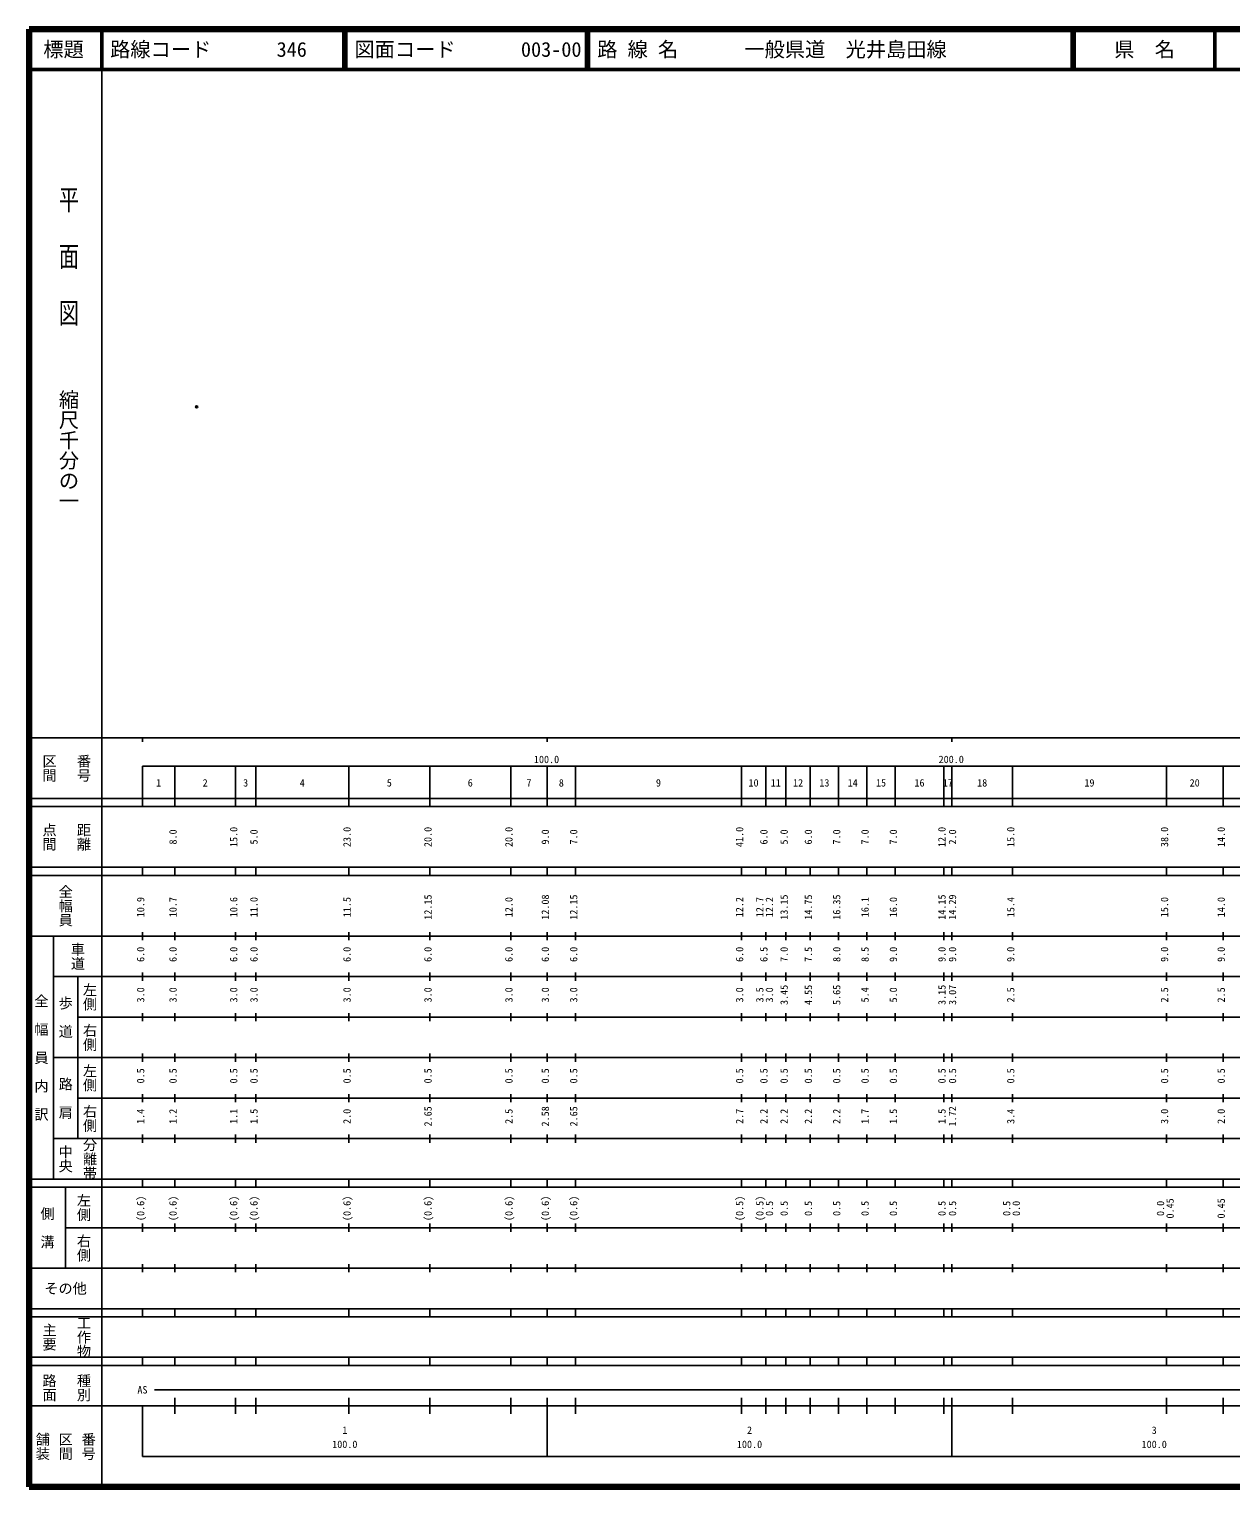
# Model space of a CAD drawing. Units: millimetres on the paper. Extents: x 40 to 680, y 20 to 380.
# Drawn here: x 40 to 336.9, y 20 to 380 of the extents above; entities that cross this region are included whole.
import ezdxf
from ezdxf.enums import TextEntityAlignment as Align

# ---------------------------------------------------------------- set-up
doc = ezdxf.new("R2010")
doc.units = ezdxf.units.MM
doc.header["$PDMODE"] = 32
doc.header["$PDSIZE"] = 0.5
doc.layers.add('M-OTRS', color=6, linetype='Continuous')
doc.layers.add('M-TTL-TXT', color=7, linetype='Continuous')
for name, color, linetype, lineweight in [('M-TTL', 2, 'Continuous', 140), ('M-TTL-BAND', 7, 'Continuous', 25), ('M-TTL-LINE', 7, 'Continuous', 50)]:
    doc.layers.add(name, color=color, linetype=linetype, lineweight=lineweight)
doc.styles.add('@ＭＳ ゴシック', font='')
doc.styles.add('ＭＳ ゴシック', font='')
doc.styles.get('@ＭＳ ゴシック').set_extended_font_data('@MS Gothic')
doc.styles.get('ＭＳ ゴシック').set_extended_font_data('MS Gothic')

msp = doc.modelspace()

# ---------------------------------------------------------------- linework, layer by layer
at = {"layer": 'M-OTRS'}
msp.add_point((81.395, 286.719), dxfattribs=at)
at = {"layer": 'M-TTL'}
for p, q in [((40, 380), (40, 20)), ((680, 380), (40, 380)), ((40, 20), (680, 20))]:
    msp.add_line(p, q, dxfattribs=at)
at = {"layer": 'M-TTL-BAND'}
for p, q in [((58, 370), (58, 20)), ((40, 205), (579, 205)), ((68, 205), (68, 204)), ((168, 205), (168, 204)), ((268, 205), (268, 204)), ((68, 198), (579, 198)), ((68, 198), (68, 188)), ((76, 188), (76, 198)), ((91, 188), (91, 198)), ((96, 188), (96, 198)), ((119, 188), (119, 198)), ((139, 188), (139, 198)), ((159, 188), (159, 198)), ((168, 188), (168, 198)), ((175, 188), (175, 198)), ((216, 188), (216, 198)), ((222, 188), (222, 198)), ((227, 188), (227, 198)), ((233, 188), (233, 198)), ((240, 188), (240, 198)), ((247, 188), (247, 198)), ((254, 188), (254, 198)), ((266, 188), (266, 198)), ((268, 188), (268, 198)), ((283, 188), (283, 198)), ((321, 188), (321, 198)), ((335, 188), (335, 198)), ((40, 190), (579, 190)), ((40, 188), (579, 188)), ((40, 173), (579, 173)), ((68, 171), (68, 173)), ((76, 171), (76, 173)), ((91, 171), (91, 173)), ((96, 171), (96, 173)), ((119, 171), (119, 173)), ((139, 171), (139, 173)), ((159, 171), (159, 173)), ((168, 171), (168, 173)), ((175, 171), (175, 173)), ((216, 171), (216, 173)), ((222, 171), (222, 173)), ((227, 171), (227, 173)), ((233, 171), (233, 173)), ((240, 171), (240, 173)), ((247, 171), (247, 173)), ((254, 171), (254, 173)), ((266, 171), (266, 173)), ((268, 171), (268, 173)), ((283, 171), (283, 173)), ((321, 171), (321, 173)), ((335, 171), (335, 173)), ((40, 171), (579, 171)), ((40, 156), (579, 156)), ((46, 96), (46, 156)), ((68, 155), (68, 157)), ((76, 155), (76, 157)), ((91, 155), (91, 157)), ((96, 155), (96, 157)), ((119, 155), (119, 157)), ((139, 155), (139, 157)), ((159, 155), (159, 157)), ((168, 155), (168, 157)), ((175, 155), (175, 157)), ((216, 155), (216, 157)), ((222, 155), (222, 157)), ((227, 155), (227, 157)), ((233, 155), (233, 157)), ((240, 155), (240, 157)), ((247, 155), (247, 157)), ((254, 155), (254, 157)), ((266, 155), (266, 157)), ((268, 155), (268, 157)), ((283, 155), (283, 157)), ((321, 155), (321, 157)), ((335, 155), (335, 157)), ((46, 146), (579, 146)), ((52, 146), (52, 106)), ((68, 145), (68, 147)), ((76, 145), (76, 147)), ((91, 145), (91, 147)), ((96, 145), (96, 147)), ((119, 145), (119, 147)), ((139, 145), (139, 147)), ((159, 145), (159, 147)), ((168, 145), (168, 147)), ((175, 145), (175, 147)), ((216, 145), (216, 147)), ((222, 145), (222, 147)), ((227, 145), (227, 147)), ((233, 145), (233, 147)), ((240, 145), (240, 147)), ((247, 145), (247, 147)), ((254, 145), (254, 147)), ((266, 145), (266, 147)), ((268, 145), (268, 147)), ((283, 145), (283, 147)), ((321, 145), (321, 147)), ((335, 145), (335, 147)), ((68, 135), (68, 137)), ((76, 135), (76, 137)), ((91, 135), (91, 137)), ((96, 135), (96, 137)), ((119, 135), (119, 137)), ((139, 135), (139, 137)), ((159, 135), (159, 137)), ((168, 135), (168, 137)), ((175, 135), (175, 137)), ((216, 135), (216, 137)), ((222, 135), (222, 137)), ((227, 135), (227, 137)), ((233, 135), (233, 137)), ((240, 135), (240, 137)), ((247, 135), (247, 137)), ((254, 135), (254, 137)), ((266, 135), (266, 137)), ((268, 135), (268, 137)), ((283, 135), (283, 137)), ((321, 135), (321, 137)), ((335, 135), (335, 137)), ((52, 136), (579, 136)), ((46, 126), (579, 126)), ((68, 125), (68, 127)), ((76, 125), (76, 127)), ((91, 125), (91, 127)), ((96, 125), (96, 127)), ((119, 125), (119, 127)), ((139, 125), (139, 127)), ((159, 125), (159, 127)), ((168, 125), (168, 127)), ((175, 125), (175, 127)), ((216, 125), (216, 127)), ((222, 125), (222, 127)), ((227, 125), (227, 127)), ((233, 125), (233, 127)), ((240, 125), (240, 127)), ((247, 125), (247, 127)), ((254, 125), (254, 127)), ((266, 125), (266, 127)), ((268, 125), (268, 127)), ((283, 125), (283, 127)), ((321, 125), (321, 127)), ((335, 125), (335, 127)), ((52, 116), (579, 116)), ((68, 115), (68, 117)), ((76, 115), (76, 117)), ((91, 115), (91, 117)), ((96, 115), (96, 117)), ((119, 115), (119, 117)), ((139, 115), (139, 117)), ((159, 115), (159, 117)), ((168, 115), (168, 117)), ((175, 115), (175, 117)), ((216, 115), (216, 117)), ((222, 115), (222, 117)), ((227, 115), (227, 117)), ((233, 115), (233, 117)), ((240, 115), (240, 117)), ((247, 115), (247, 117)), ((254, 115), (254, 117)), ((266, 115), (266, 117)), ((268, 115), (268, 117)), ((283, 115), (283, 117)), ((321, 115), (321, 117)), ((335, 115), (335, 117)), ((46, 106), (579, 106)), ((68, 105), (68, 107)), ((76, 105), (76, 107)), ((91, 105), (91, 107)), ((96, 105), (96, 107)), ((119, 105), (119, 107)), ((139, 105), (139, 107)), ((159, 105), (159, 107)), ((168, 105), (168, 107)), ((175, 105), (175, 107)), ((216, 105), (216, 107)), ((222, 105), (222, 107)), ((227, 105), (227, 107)), ((233, 105), (233, 107)), ((240, 105), (240, 107)), ((247, 105), (247, 107)), ((254, 105), (254, 107)), ((266, 105), (266, 107)), ((268, 105), (268, 107)), ((283, 105), (283, 107)), ((321, 105), (321, 107)), ((335, 105), (335, 107)), ((40, 96), (579, 96)), ((40, 94), (579, 94)), ((49, 94), (49, 74)), ((68, 94), (68, 96)), ((76, 94), (76, 96)), ((91, 94), (91, 96)), ((96, 94), (96, 96)), ((119, 94), (119, 96)), ((139, 94), (139, 96)), ((159, 94), (159, 96)), ((168, 94), (168, 96)), ((175, 94), (175, 96)), ((216, 94), (216, 96)), ((222, 94), (222, 96)), ((227, 94), (227, 96)), ((233, 94), (233, 96)), ((240, 94), (240, 96)), ((247, 94), (247, 96)), ((254, 94), (254, 96)), ((266, 94), (266, 96)), ((268, 94), (268, 96)), ((283, 94), (283, 96)), ((321, 94), (321, 96)), ((335, 94), (335, 96)), ((49, 84), (579, 84)), ((68, 83), (68, 85)), ((76, 83), (76, 85)), ((91, 83), (91, 85)), ((96, 83), (96, 85)), ((119, 83), (119, 85)), ((139, 83), (139, 85)), ((159, 83), (159, 85)), ((168, 83), (168, 85)), ((175, 83), (175, 85)), ((216, 83), (216, 85)), ((222, 83), (222, 85)), ((227, 83), (227, 85)), ((233, 83), (233, 85)), ((240, 83), (240, 85)), ((247, 83), (247, 85)), ((254, 83), (254, 85)), ((266, 83), (266, 85)), ((268, 83), (268, 85)), ((283, 83), (283, 85)), ((321, 83), (321, 85)), ((335, 83), (335, 85)), ((40, 74), (579, 74)), ((68, 73), (68, 75)), ((76, 73), (76, 75)), ((91, 73), (91, 75)), ((96, 73), (96, 75)), ((119, 73), (119, 75)), ((139, 73), (139, 75)), ((159, 73), (159, 75)), ((168, 73), (168, 75)), ((175, 73), (175, 75)), ((216, 73), (216, 75)), ((222, 73), (222, 75)), ((227, 73), (227, 75)), ((233, 73), (233, 75)), ((240, 73), (240, 75)), ((247, 73), (247, 75)), ((254, 73), (254, 75)), ((266, 73), (266, 75)), ((268, 73), (268, 75)), ((283, 73), (283, 75)), ((321, 73), (321, 75)), ((335, 73), (335, 75)), ((40, 64), (579, 64)), ((40, 62), (579, 62)), ((68, 62), (68, 64)), ((76, 62), (76, 64)), ((91, 62), (91, 64)), ((96, 62), (96, 64)), ((119, 62), (119, 64)), ((139, 62), (139, 64)), ((159, 62), (159, 64)), ((168, 62), (168, 64)), ((175, 62), (175, 64)), ((216, 62), (216, 64)), ((222, 62), (222, 64)), ((227, 62), (227, 64)), ((233, 62), (233, 64)), ((240, 62), (240, 64)), ((247, 62), (247, 64)), ((254, 62), (254, 64)), ((266, 62), (266, 64)), ((268, 62), (268, 64)), ((283, 62), (283, 64)), ((321, 62), (321, 64)), ((335, 62), (335, 64)), ((40, 52), (579, 52)), ((68, 50), (68, 52)), ((76, 50), (76, 52)), ((91, 50), (91, 52)), ((96, 50), (96, 52)), ((119, 50), (119, 52)), ((139, 50), (139, 52)), ((159, 50), (159, 52)), ((168, 50), (168, 52)), ((175, 50), (175, 52)), ((216, 50), (216, 52)), ((222, 50), (222, 52)), ((227, 50), (227, 52)), ((233, 50), (233, 52)), ((240, 50), (240, 52)), ((247, 50), (247, 52)), ((254, 50), (254, 52)), ((266, 50), (266, 52)), ((268, 50), (268, 52)), ((283, 50), (283, 52)), ((321, 50), (321, 52)), ((335, 50), (335, 52)), ((40, 50), (579, 50)), ((71, 44), (565, 44)), ((40, 40), (579, 40)), ((68, 40), (68, 27.5)), ((76, 38), (76, 42)), ((91, 38), (91, 42)), ((96, 38), (96, 42)), ((119, 38), (119, 42)), ((139, 38), (139, 42)), ((159, 38), (159, 42)), ((168, 27.5), (168, 42)), ((175, 38), (175, 42)), ((216, 38), (216, 42)), ((222, 38), (222, 42)), ((227, 38), (227, 42)), ((233, 38), (233, 42)), ((240, 38), (240, 42)), ((247, 38), (247, 42)), ((254, 38), (254, 42)), ((266, 38), (266, 42)), ((268, 27.5), (268, 42)), ((283, 38), (283, 42)), ((321, 38), (321, 42)), ((335, 38), (335, 42)), ((68, 27.5), (579, 27.5))]:
    msp.add_line(p, q, dxfattribs=at)
at = {"layer": 'M-TTL-LINE'}
for p, q in [((58, 380), (58, 370)), ((117.75, 380), (117.75, 370)), ((118.25, 380), (118.25, 370)), ((177.75, 380), (177.75, 370)), ((178.25, 380), (178.25, 370)), ((297.75, 380), (297.75, 370)), ((298.25, 380), (298.25, 370)), ((333, 380), (333, 370)), ((40, 370), (680, 370))]:
    msp.add_line(p, q, dxfattribs=at)

# ---------------------------------------------------------------- texts
at = {"layer": 'M-TTL-BAND', "style": '@ＭＳ ゴシック', "width": 1.4}
msp.add_text('平  面  図', height=3.666, rotation=270, dxfattribs=at).set_placement((49.777, 306.475), align=Align.MIDDLE_RIGHT)
at = {"layer": 'M-TTL-BAND', "style": '@ＭＳ ゴシック'}
msp.add_text('縮尺千分の一', height=3.666, rotation=270, dxfattribs=at).set_placement((49.777, 261.03), align=Align.MIDDLE_RIGHT)
for s, p in [('区間', (45, 197.5)), ('番号', (53.5, 197.5)), ('点間', (45, 180.5)), ('距離', (53.5, 180.5)), ('全幅員', (49, 163.5)), ('車道', (52, 151)), ('左側', (55, 141)), ('全\u3000幅\u3000員\u3000内\u3000訳', (43, 126)), ('歩\u3000道', (49, 136)), ('右側', (55, 131)), ('左側', (55, 121)), ('路\u3000肩', (49, 116)), ('右側', (55, 111)), ('分離帯', (55, 101)), ('中央', (49, 101)), ('左側', (53.5, 89)), ('側\u3000溝', (44.5, 84)), ('右側', (53.5, 79)), ('工作物', (53.5, 57)), ('主要', (45, 57)), ('路面', (45, 44.5)), ('種別', (53.5, 44.5)), ('舗装', (43.333, 30)), ('区間', (49, 30)), ('番号', (54.667, 30))]:
    msp.add_text(s, height=2.566, rotation=270, dxfattribs=at).set_placement(p, align=Align.MIDDLE_CENTER)
at = {"layer": 'M-TTL-BAND', "style": 'ＭＳ ゴシック'}
for s, p in [('100.0', (167.844, 198.195)), ('200.0', (267.844, 198.195)), ('1', (72, 192.405)), ('2', (83.5, 192.405)), ('3', (93.5, 192.405)), ('4', (107.5, 192.405)), ('5', (129, 192.405)), ('6', (149, 192.405)), ('7', (163.5, 192.405)), ('8', (171.5, 192.405)), ('9', (195.5, 192.405)), ('10', (219, 192.405)), ('11', (224.5, 192.405)), ('12', (230, 192.405)), ('13', (236.5, 192.405)), ('14', (243.5, 192.405)), ('15', (250.5, 192.405)), ('16', (260, 192.405)), ('17', (267, 192.405)), ('18', (275.5, 192.405)), ('19', (302, 192.405)), ('20', (328, 192.405)), ('AS', (68, 42.5)), ('1', (118, 32.523)), ('2', (218, 32.523)), ('3', (318, 32.523)), ('100.0', (118, 29.033)), ('100.0', (218, 29.033)), ('100.0', (318, 29.033))]:
    msp.add_text(s, height=1.833, dxfattribs=at).set_placement(p, align=Align.BOTTOM_CENTER)
for s, p in [('8.0', (77, 180.5)), ('15.0', (92, 180.5)), ('5.0', (97, 180.5)), ('23.0', (120, 180.5)), ('20.0', (140, 180.5)), ('20.0', (160, 180.5)), ('9.0', (169, 180.5)), ('7.0', (176, 180.5)), ('41.0', (217, 180.5)), ('6.0', (223, 180.5)), ('5.0', (228, 180.5)), ('6.0', (234, 180.5)), ('7.0', (241, 180.5)), ('7.0', (248, 180.5)), ('7.0', (255, 180.5)), ('12.0', (267, 180.5)), ('2.0', (269.608, 180.5)), ('15.0', (284, 180.5)), ('38.0', (322, 180.5)), ('14.0', (336, 180.5)), ('12.15', (140, 163.174)), ('12.08', (169, 163.174)), ('12.15', (176, 163.174)), ('13.15', (228, 163.174)), ('14.75', (234, 163.174)), ('16.35', (241, 163.174)), ('14.15', (267, 163.174)), ('14.29', (269.608, 163.174)), ('10.9', (69, 163.174)), ('10.7', (77, 163.174)), ('10.6', (92, 163.174)), ('11.0', (97, 163.174)), ('11.5', (120, 163.174)), ('12.0', (160, 163.174)), ('12.2', (217, 163.174)), ('12.7', (222, 163.174)), ('12.2', (224.37, 163.174)), ('16.1', (248, 163.174)), ('16.0', (255, 163.174)), ('15.4', (284, 163.174)), ('15.0', (322, 163.174)), ('14.0', (336, 163.174)), ('6.0', (69, 151.5)), ('6.0', (77, 151.5)), ('6.0', (92, 151.5)), ('6.0', (97, 151.5)), ('6.0', (120, 151.5)), ('6.0', (140, 151.5)), ('6.0', (160, 151.5)), ('6.0', (169, 151.5)), ('6.0', (176, 151.5)), ('6.0', (217, 151.5)), ('6.5', (223, 151.5)), ('7.0', (228, 151.5)), ('7.5', (234, 151.5)), ('8.0', (241, 151.5)), ('8.5', (248, 151.5)), ('9.0', (255, 151.5)), ('9.0', (267, 151.5)), ('9.0', (269.608, 151.5)), ('9.0', (284, 151.5)), ('9.0', (322, 151.5)), ('9.0', (336, 151.5)), ('3.0', (69, 141.5)), ('3.0', (77, 141.5)), ('3.0', (92, 141.5)), ('3.0', (97, 141.5)), ('3.0', (120, 141.5)), ('3.0', (140, 141.5)), ('3.0', (160, 141.5)), ('3.0', (169, 141.5)), ('3.0', (176, 141.5)), ('3.0', (217, 141.5)), ('3.5', (222, 141.5)), ('3.0', (224.37, 141.5)), ('3.45', (228, 141.5)), ('4.55', (234, 141.5)), ('5.65', (241, 141.5)), ('5.4', (248, 141.5)), ('5.0', (255, 141.5)), ('3.15', (267, 141.5)), ('3.07', (269.608, 141.5)), ('2.5', (284, 141.5)), ('2.5', (322, 141.5)), ('2.5', (336, 141.5)), ('0.5', (69, 121.5)), ('0.5', (77, 121.5)), ('0.5', (92, 121.5)), ('0.5', (97, 121.5)), ('0.5', (120, 121.5)), ('0.5', (140, 121.5)), ('0.5', (160, 121.5)), ('0.5', (169, 121.5)), ('0.5', (176, 121.5)), ('0.5', (217, 121.5)), ('0.5', (223, 121.5)), ('0.5', (228, 121.5)), ('0.5', (234, 121.5)), ('0.5', (241, 121.5)), ('0.5', (248, 121.5)), ('0.5', (255, 121.5)), ('0.5', (267, 121.5)), ('0.5', (269.608, 121.5)), ('0.5', (284, 121.5)), ('0.5', (322, 121.5)), ('0.5', (336, 121.5)), ('1.4', (69, 111.5)), ('1.2', (77, 111.5)), ('1.1', (92, 111.5)), ('1.5', (97, 111.5)), ('2.0', (120, 111.5)), ('2.65', (140, 111.5)), ('2.5', (160, 111.5)), ('2.58', (169, 111.5)), ('2.65', (176, 111.5)), ('2.7', (217, 111.5)), ('2.2', (223, 111.5)), ('2.2', (228, 111.5)), ('2.2', (234, 111.5)), ('2.2', (241, 111.5)), ('1.7', (248, 111.5)), ('1.5', (255, 111.5)), ('1.5', (267, 111.5)), ('1.72', (269.608, 111.5)), ('3.4', (284, 111.5)), ('3.0', (322, 111.5)), ('2.0', (336, 111.5)), ('(0.6)', (69, 88.764)), ('(0.6)', (77, 88.764)), ('(0.6)', (92, 88.764)), ('(0.6)', (97, 88.764)), ('(0.6)', (120, 88.764)), ('(0.6)', (140, 88.764)), ('(0.6)', (160, 88.764)), ('(0.6)', (169, 88.764)), ('(0.6)', (176, 88.764)), ('(0.5)', (217, 88.764)), ('(0.5)', (222, 88.764)), ('0.5', (224.37, 88.764)), ('0.5', (228, 88.764)), ('0.5', (234, 88.764)), ('0.5', (241, 88.764)), ('0.5', (248, 88.764)), ('0.5', (255, 88.764)), ('0.5', (267, 88.764)), ('0.5', (269.608, 88.764)), ('0.5', (283, 88.764)), ('0.0', (285.37, 88.764)), ('0.0', (321, 88.764)), ('0.45', (323.37, 88.764)), ('0.45', (336, 88.764))]:
    msp.add_text(s, height=1.833, rotation=90, dxfattribs=at).set_placement(p, align=Align.BOTTOM_CENTER)
msp.add_text('その他', height=2.566, dxfattribs=at).set_placement((49, 69), align=Align.MIDDLE_CENTER)
at = {"layer": 'M-TTL-TXT', "style": 'ＭＳ ゴシック'}
for s, p in [('標題', (48.5, 375)), ('県\u3000名', (315.625, 375))]:
    msp.add_text(s, height=3.666, dxfattribs=at).set_placement(p, align=Align.MIDDLE_CENTER)
for s, p in [('路線コード', (60, 375)), ('346', (101.142, 375)), ('図面コード', (120.38, 375)), ('003-00', (161.521, 375)), ('路 線 名', (180.38, 375)), ('一般県道\u3000光井島田線', (216.734, 375))]:
    msp.add_text(s, height=3.666, dxfattribs=at).set_placement(p, align=Align.MIDDLE_LEFT)

doc.saveas('drawing.dxf')
